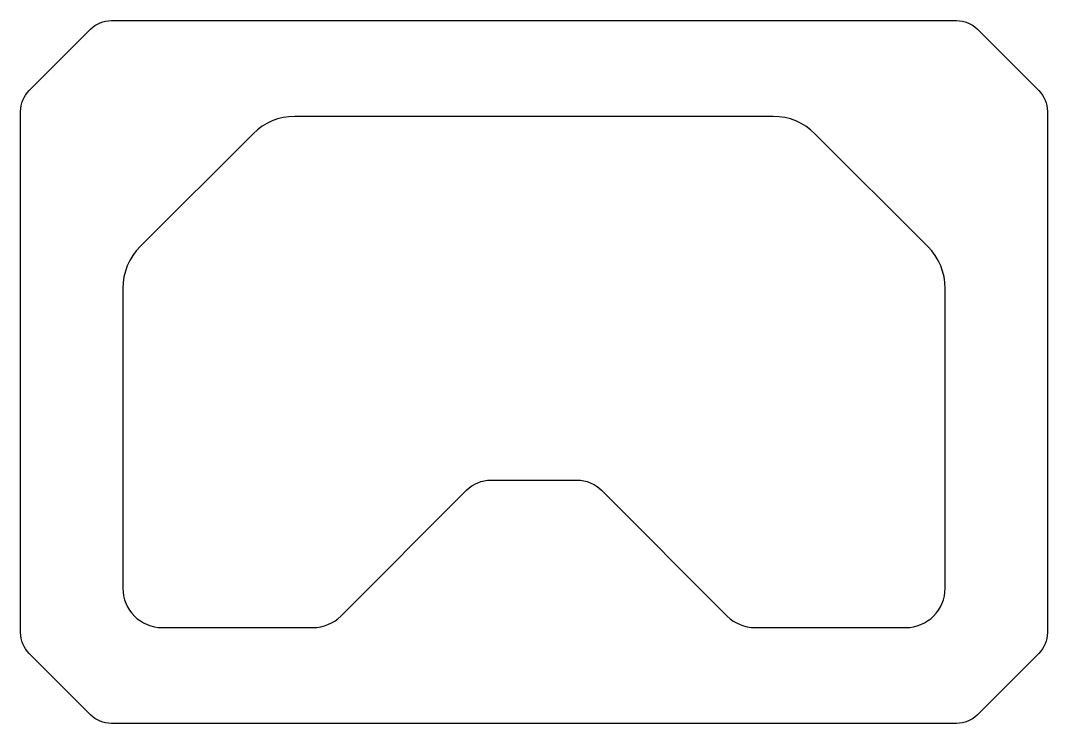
# Model space of a CAD drawing. Header units: millimetres. Extents: x -523 to 522, y -715 to 0.
import ezdxf

# ---------------------------------------------------------------- set-up
doc = ezdxf.new("R2010")
doc.units = ezdxf.units.MM
doc.layers.get('0').update_dxf_attribs({"linetype": 'CONTINUOUS'})

msp = doc.modelspace()

# ---------------------------------------------------------------- linework, layer by layer
for points in [[(-513.7, -643.8, -0.198912), (-522.5, -622.6), (-522.5, -92.4, -0.198912), (-513.7, -71.2), (-451.3, -8.8, -0.198912), (-430.1, 0), (430.1, 0, -0.198912), (451.3, -8.8), (513.7, -71.2, -0.198912), (522.5, -92.4), (522.5, -622.6, -0.198912), (513.7, -643.8), (451.3, -706.2, -0.198912), (430.1, -715), (-430.1, -715, -0.198912), (-451.3, -706.2)], [(-68.6, -477.8, -0.198912), (-43.9, -467.5), (43.9, -467.5, -0.198912), (68.6, -477.8), (196.7, -605.8, 0.198912), (224.9, -617.5), (378.4, -617.5, 0.414214), (418.4, -577.5), (418.4, -272.4, 0.198912), (400.8, -229.9), (285.9, -115.1, 0.198912), (243.5, -97.5), (-243.5, -97.5, 0.198912), (-285.9, -115.1), (-400.8, -229.9, 0.198912), (-418.4, -272.4), (-418.4, -577.5, 0.414214), (-378.4, -617.5), (-224.9, -617.5, 0.198912), (-196.7, -605.8)]]:
    msp.add_lwpolyline(points, format="xyb", close=True)

doc.saveas('drawing.dxf')
